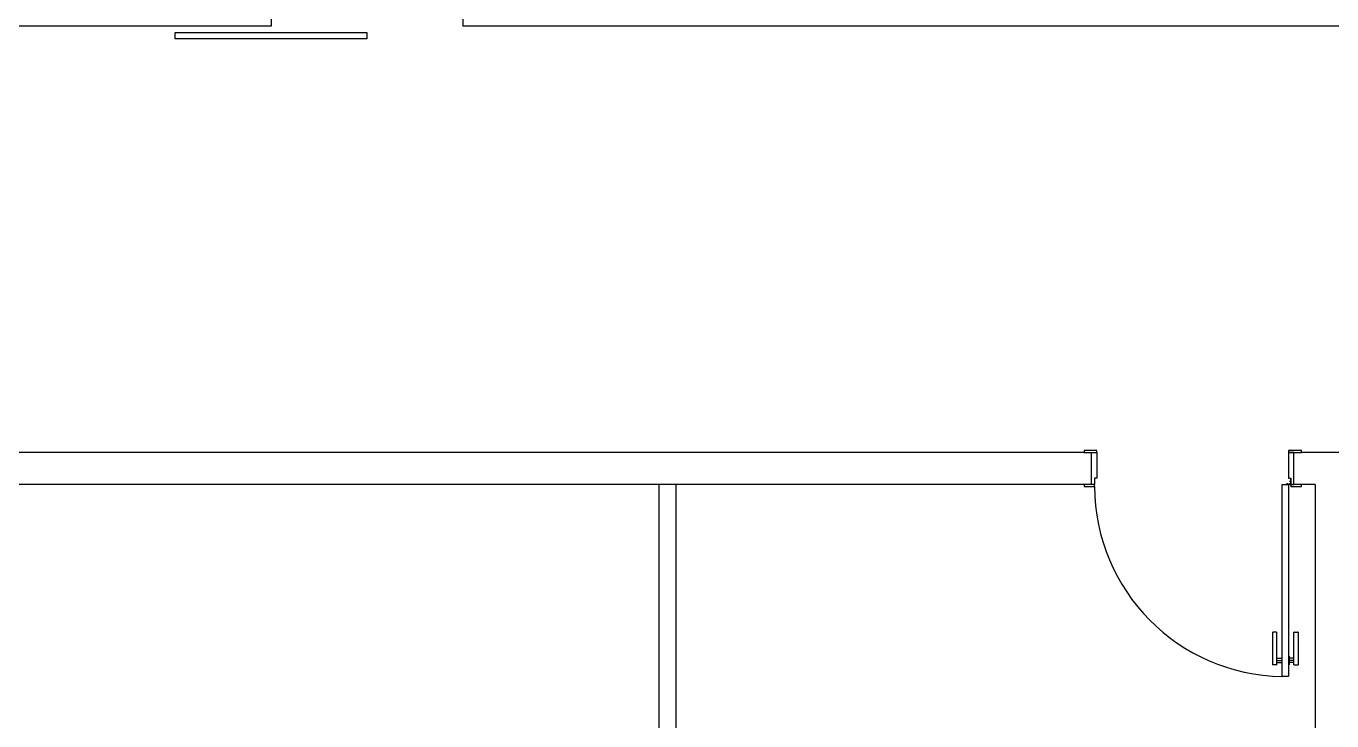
# Model space of a CAD drawing. Header units: inches. Extents: x 48180 to 96389, y -17773 to -8880.
# Drawn here: x 48185.08 to 48191.2, y -8896.85 to -8893.59 of the extents above; entities that cross this region are included whole.
import ezdxf

# ---------------------------------------------------------------- set-up
doc = ezdxf.new("R2010")
doc.units = ezdxf.units.IN
doc.header["$MEASUREMENT"] = 0
for name, color, linetype in [('ESQUADRIAS', 7, 'Continuous'), ('Esquadrias_Portas', 2, 'Continuous'), ('PAREDE', 4, 'Continuous')]:
    doc.layers.add(name, color=color, linetype=linetype)

# ---------------------------------------------------------------- blocks, each defined once
blk = doc.blocks.new('P90_02')
at = {"layer": 'ESQUADRIAS', "color": 3, "linetype": 'Continuous'}
for p, q in [((-0.02, 0.7698), (-0.02, 0.9215)), ((0, 0.9215), (0, 0.7698)), ((0.023, 0.88), (0.023, 0.92)), ((0.057, 0.88), (0.057, 0.92)), ((0.08, 0.9215), (0.08, 0.7698)), ((0.1, 0.7698), (0.1, 0.9215)), ((-0.0035, 0.7668), (-0.0175, 0.7668)), ((0.0835, 0.7668), (0.0975, 0.7668))]:
    blk.add_line(p, q, dxfattribs=at)
at = {"layer": 'ESQUADRIAS', "color": 3}
for p, q in [((0, 0.9215), (-0.02, 0.9215)), ((0.023, 0.92), (0.025, 0.92)), ((0.057, 0.92), (0.055, 0.92)), ((0.08, 0.9215), (0.1, 0.9215)), ((0, 0.91), (0.023, 0.91)), ((0, 0.9), (0.023, 0.9)), ((0, 0.89), (0.023, 0.89)), ((0.023, 0.88), (0.025, 0.88)), ((0.057, 0.88), (0.055, 0.88)), ((0.08, 0.91), (0.057, 0.91)), ((0.08, 0.9), (0.057, 0.9)), ((0.08, 0.89), (0.057, 0.89))]:
    blk.add_line(p, q, dxfattribs=at)
at = {"layer": 'ESQUADRIAS', "color": 2}
for p, q in [((0.025, 0.075), (0.025, 0.975)), ((0.025, 0.975), (0.055, 0.975)), ((0.055, 0.975), (0.055, 0.075)), ((0.055, 0.075), (0.025, 0.075))]:
    blk.add_line(p, q, dxfattribs=at)
at = {"layer": 'ESQUADRIAS'}
for p, q in [((0.0165, 0.0585), (0.0165, 0.0615)), ((0.0315, 0.0735), (0.0285, 0.0735))]:
    blk.add_line(p, q, dxfattribs=at)
at = {"layer": 'ESQUADRIAS', "color": 3}
for points in [[(0.015, 0.085), (-0.035, 0.085), (-0.035, 0.075), (0.015, 0.075)], [(0.985, 0.085), (0.935, 0.085), (0.935, 0.075), (0.985, 0.075)], [(0.025, -0.075), (0, -0.075), (-0.035, -0.075), (-0.035, -0.085), (0.025, -0.085)], [(0.985, -0.075), (0.925, -0.075), (0.925, -0.085), (0.985, -0.085)]]:
    blk.add_lwpolyline(points, close=True, dxfattribs=at)
at = {"layer": 'ESQUADRIAS', "color": 2}
for points in [[(0.025, 0.045), (0.015, 0.045), (0.015, 0.075), (0, 0.075), (0, -0.075), (0.025, -0.075)], [(0.925, 0.045), (0.935, 0.045), (0.935, 0.075), (0.95, 0.075), (0.95, -0.075), (0.925, -0.075)]]:
    blk.add_lwpolyline(points, close=True, dxfattribs=at)
at = {"layer": 'ESQUADRIAS', "color": 1}
for points in [[(0.016, 0.0705, -0.236068), (0.015, 0.0725), (0.015, 0.07), (0.015, 0.05), (0.016, 0.05)], [(0.0195, 0.074, 0.236068), (0.0175, 0.075), (0.02, 0.075), (0.04, 0.075), (0.04, 0.074)]]:
    blk.add_lwpolyline(points, format="xyb", close=True, dxfattribs=at)
at = {"layer": 'ESQUADRIAS'}
for points in [[(0.0173, 0.0625), (0.0165, 0.0615), (0.016, 0.0615)], [(0.0173, 0.0596), (0.0175, 0.0596), (0.0175, 0.0575), (0.0173, 0.0575), (0.0173, 0.0625), (0.0175, 0.0625), (0.0175, 0.0604), (0.0173, 0.0604)], [(0.0275, 0.0727), (0.0285, 0.0735), (0.0285, 0.074)], [(0.0304, 0.0727), (0.0304, 0.0725), (0.0325, 0.0725), (0.0325, 0.0727), (0.0275, 0.0727), (0.0275, 0.0725), (0.0296, 0.0725), (0.0296, 0.0727)], [(0.0325, 0.0727), (0.0315, 0.0735), (0.0315, 0.074)], [(0.0173, 0.0575), (0.0165, 0.0585), (0.016, 0.0585)]]:
    blk.add_lwpolyline(points, dxfattribs=at)
at = {"layer": 'ESQUADRIAS', "color": 1}
blk.add_circle((0.0175, 0.0725), 0.0025, dxfattribs=at)
at = {"layer": 'ESQUADRIAS'}
blk.add_arc((0.0429, 0.083), 0.8921, 0.12949, 89.22311, dxfattribs=at)
at = {"layer": 'ESQUADRIAS', "color": 3, "linetype": 'Continuous'}
for centre, start, end in [((-0.017, 0.7698), 180, 260.53768), ((-0.003, 0.7698), 260.53768, 360), ((0.083, 0.7698), 180, 279.46232), ((0.097, 0.7698), 279.46232, 0)]:
    blk.add_arc(centre, 0.003, start, end, dxfattribs=at)

msp = doc.modelspace()

# ---------------------------------------------------------------- linework, layer by layer
at = {"layer": 'Esquadrias_Portas'}
msp.add_lwpolyline([(48186.6751, -8893.6192), (48186.6751, -8893.6492), (48185.7751, -8893.6492), (48185.7751, -8893.6192), (48186.6751, -8893.6192)], dxfattribs=at)
at = {"layer": 'PAREDE'}
for p, q in [((48187.1251, -8892.2392), (48187.1251, -8893.5892)), ((48186.2251, -8893.4392), (48186.2251, -8893.5892))]:
    msp.add_line(p, q, dxfattribs=at)
at = {"layer": 'PAREDE', "linetype": 'Continuous'}
for p, q in [((48186.2251, -8893.5892), (48184.7101, -8893.5892)), ((48192.0401, -8893.5892), (48187.1251, -8893.5892)), ((48190.0401, -8895.5892), (48184.5101, -8895.5892)), ((48191.3401, -8895.5892), (48191.0601, -8895.5892)), ((48190.0401, -8895.7392), (48184.5101, -8895.7392)), ((48188.0451, -8895.7392), (48188.0451, -8899.2392)), ((48188.1251, -8895.7392), (48188.1251, -8899.2392)), ((48191.1251, -8895.7392), (48191.0601, -8895.7392)), ((48191.1251, -8895.7392), (48191.1251, -8899.2392))]:
    msp.add_line(p, q, dxfattribs=at)

# ---------------------------------------------------------------- block references
at = {"layer": 'ESQUADRIAS', "rotation": 180}
msp.add_blockref('P90_02', (48191.0251, -8895.6642), dxfattribs=at)

doc.saveas('drawing.dxf')
